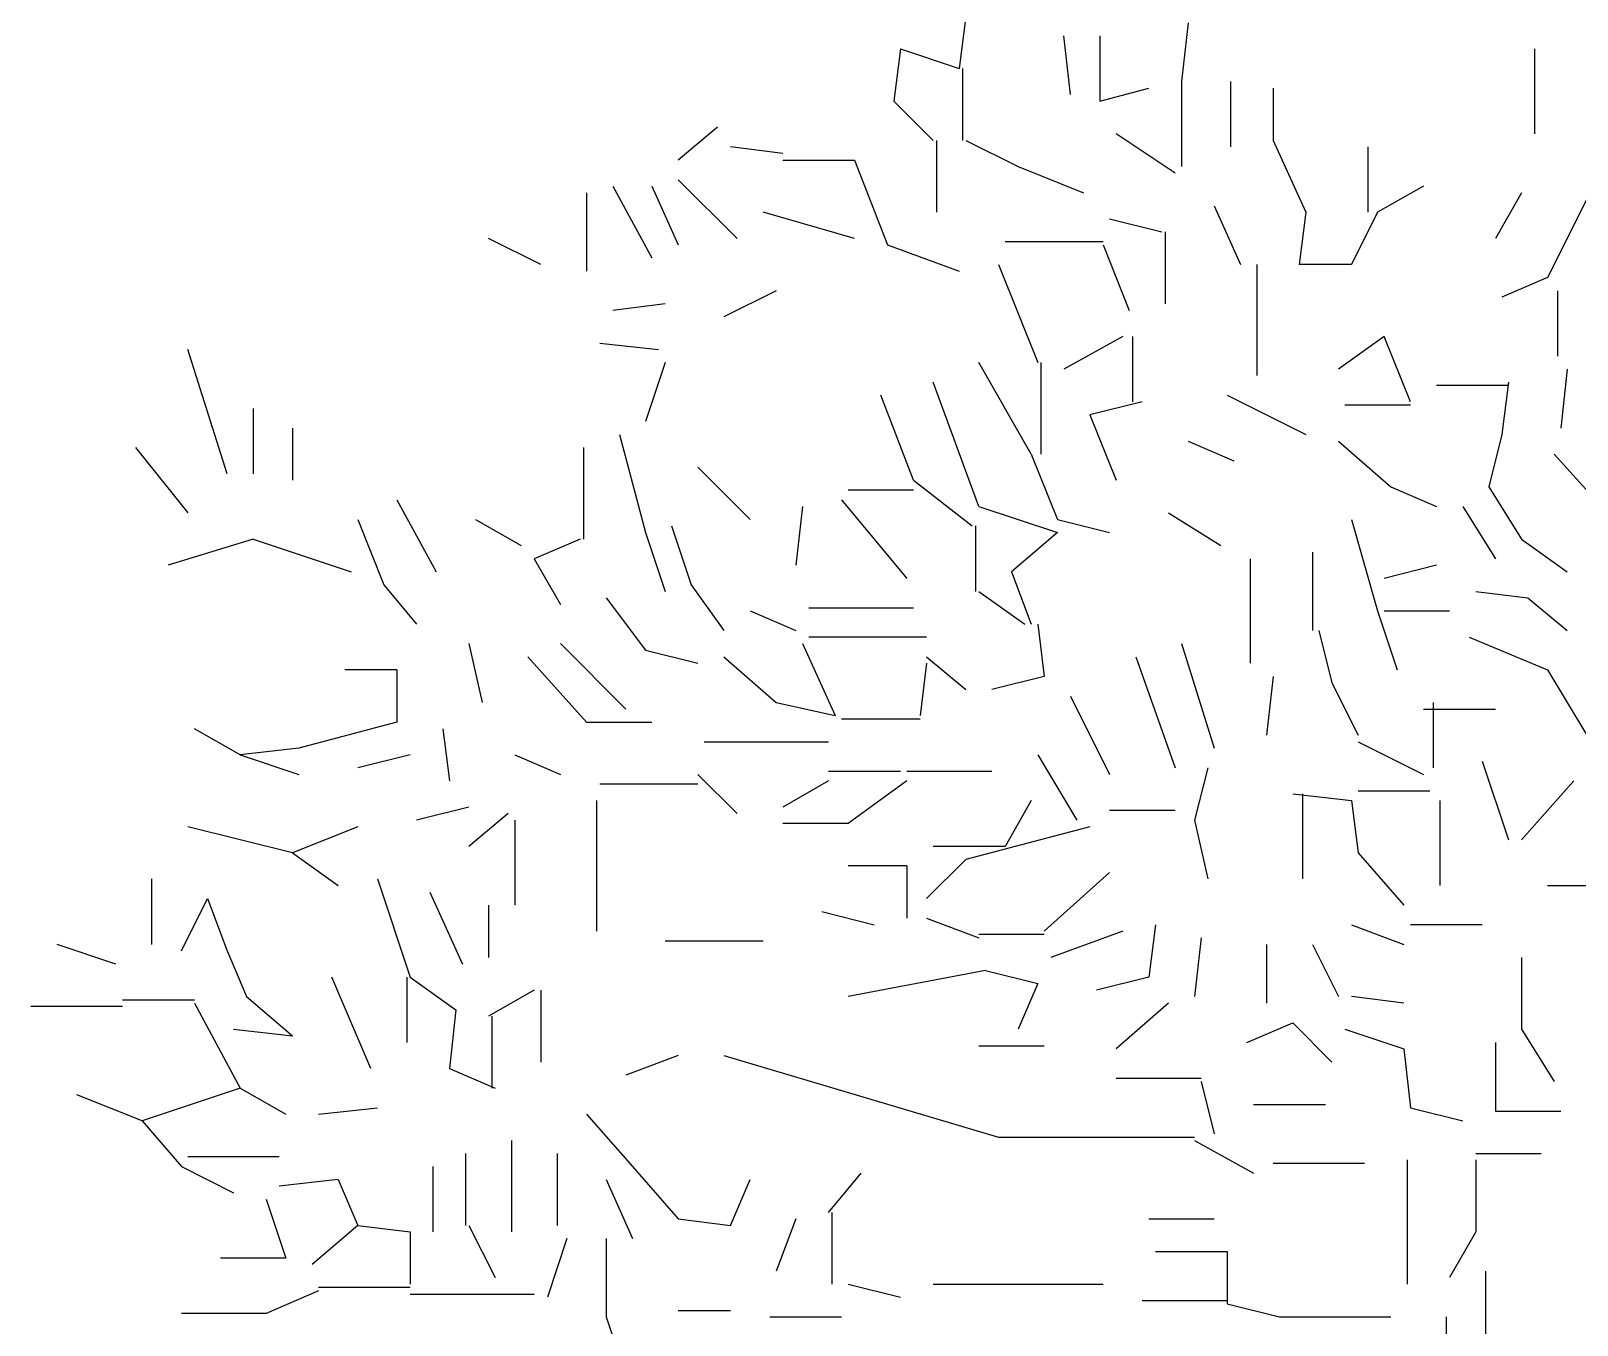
# Model space of a CAD drawing. Header units: metres. Extents: x -2.5 to 2, y 0 to 11.
# Drawn here: x -1.034 to 0.164, y 8.621 to 9.624 of the extents above; entities that cross this region are included whole.
import ezdxf

# ---------------------------------------------------------------- set-up
doc = ezdxf.new("R2010")
doc.units = ezdxf.units.M
doc.header["$LTSCALE"] = 0.2

msp = doc.modelspace()

# ---------------------------------------------------------------- linework, layer by layer
at = {"linetype": 'Continuous'}
for p, q in [((-0.3098, 9.6354), (-0.3149, 9.5949)), ((-0.1376, 9.6303), (-0.1427, 9.5847)), ((-0.3605, 9.6101), (-0.3656, 9.5695)), ((-0.3605, 9.6101), (-0.3149, 9.5949)), ((-0.3605, 9.6101), (-0.3149, 9.5949)), ((-0.3605, 9.6101), (-0.3149, 9.5949)), ((-0.3605, 9.6101), (-0.3149, 9.5949)), ((-0.3605, 9.6101), (-0.3149, 9.5949)), ((-0.2288, 9.5746), (-0.2338, 9.6202)), ((-0.2288, 9.5746), (-0.2338, 9.6202)), ((-0.2288, 9.5746), (-0.2338, 9.6202)), ((-0.206, 9.6202), (-0.206, 9.5695)), ((-0.206, 9.6202), (-0.206, 9.5695)), ((-0.206, 9.6202), (-0.206, 9.5695)), ((0.1309, 9.6101), (0.1309, 9.5442)), ((0.1309, 9.6101), (0.1309, 9.5442)), ((0.1309, 9.6101), (0.1309, 9.5442)), ((-0.3124, 9.5949), (-0.3124, 9.5391)), ((-0.3124, 9.5949), (-0.3124, 9.5391)), ((-0.3124, 9.5949), (-0.3124, 9.5391)), ((-0.206, 9.5695), (-0.168, 9.5797)), ((-0.206, 9.5695), (-0.168, 9.5797)), ((-0.206, 9.5695), (-0.168, 9.5797)), ((-0.1427, 9.5847), (-0.1427, 9.5189)), ((-0.1047, 9.5847), (-0.1047, 9.5341)), ((-0.1047, 9.5847), (-0.1047, 9.5341)), ((-0.0717, 9.5797), (-0.0717, 9.5391)), ((-0.3656, 9.5695), (-0.3352, 9.5391)), ((-0.5023, 9.5493), (-0.5327, 9.5239)), ((-0.5023, 9.5493), (-0.5327, 9.5239)), ((-0.5023, 9.5493), (-0.5327, 9.5239)), ((-0.3326, 9.5391), (-0.3326, 9.4834)), ((-0.3326, 9.5391), (-0.3326, 9.4834)), ((-0.3098, 9.5391), (-0.2693, 9.5189)), ((-0.3098, 9.5391), (-0.2693, 9.5189)), ((-0.3098, 9.5391), (-0.2693, 9.5189)), ((-0.1477, 9.5138), (-0.1933, 9.5442)), ((-0.1477, 9.5138), (-0.1933, 9.5442)), ((-0.0717, 9.5391), (-0.0464, 9.4834)), ((-0.4517, 9.529), (-0.4922, 9.5341)), ((-0.4517, 9.529), (-0.4922, 9.5341)), ((-0.4517, 9.529), (-0.4922, 9.5341)), ((0.0017, 9.5341), (0.0017, 9.4834)), ((-0.4517, 9.5239), (-0.396, 9.5239)), ((-0.396, 9.5239), (-0.3706, 9.4581)), ((-0.2693, 9.5189), (-0.2187, 9.4986)), ((-0.2693, 9.5189), (-0.2187, 9.4986)), ((-0.2693, 9.5189), (-0.2187, 9.4986)), ((-0.5834, 9.5037), (-0.553, 9.448)), ((-0.5834, 9.5037), (-0.553, 9.448)), ((-0.553, 9.5037), (-0.5327, 9.4581)), ((-0.553, 9.5037), (-0.5327, 9.4581)), ((-0.553, 9.5037), (-0.5327, 9.4581)), ((-0.553, 9.5037), (-0.5327, 9.4581)), ((-0.553, 9.5037), (-0.5327, 9.4581)), ((-0.5327, 9.5087), (-0.4871, 9.4632)), ((-0.5327, 9.5087), (-0.4871, 9.4632)), ((0.0448, 9.5037), (0.0093, 9.4834)), ((-0.6037, 9.4986), (-0.6037, 9.4378)), ((0.1208, 9.4986), (0.1005, 9.4632)), ((0.1714, 9.4935), (0.141, 9.4328)), ((0.1714, 9.4935), (0.141, 9.4328)), ((0.1714, 9.4935), (0.141, 9.4328)), ((0.1714, 9.4935), (0.141, 9.4328)), ((0.1714, 9.4935), (0.141, 9.4328)), ((0.1714, 9.4935), (0.141, 9.4328)), ((0.1714, 9.4935), (0.141, 9.4328)), ((-0.396, 9.4632), (-0.4669, 9.4834)), ((-0.396, 9.4632), (-0.4669, 9.4834)), ((-0.396, 9.4632), (-0.4669, 9.4834)), ((-0.396, 9.4632), (-0.4669, 9.4834)), ((-0.396, 9.4632), (-0.4669, 9.4834)), ((-0.396, 9.4632), (-0.4669, 9.4834)), ((-0.1984, 9.4784), (-0.1579, 9.4682)), ((-0.1984, 9.4784), (-0.1579, 9.4682)), ((-0.1984, 9.4784), (-0.1579, 9.4682)), ((-0.1984, 9.4784), (-0.1579, 9.4682)), ((-0.1984, 9.4784), (-0.1579, 9.4682)), ((-0.1984, 9.4784), (-0.1579, 9.4682)), ((-0.1984, 9.4784), (-0.1579, 9.4682)), ((-0.1984, 9.4784), (-0.1579, 9.4682)), ((-0.1984, 9.4784), (-0.1579, 9.4682)), ((-0.1984, 9.4784), (-0.1579, 9.4682)), ((-0.1984, 9.4784), (-0.1579, 9.4682)), ((-0.1984, 9.4784), (-0.1579, 9.4682)), ((-0.1984, 9.4784), (-0.1579, 9.4682)), ((-0.1984, 9.4784), (-0.1579, 9.4682)), ((-0.1984, 9.4784), (-0.1579, 9.4682)), ((-0.1984, 9.4784), (-0.1579, 9.4682)), ((-0.1984, 9.4784), (-0.1579, 9.4682)), ((-0.1984, 9.4784), (-0.1579, 9.4682)), ((-0.1984, 9.4784), (-0.1579, 9.4682)), ((-0.1984, 9.4784), (-0.1579, 9.4682)), ((-0.1984, 9.4784), (-0.1579, 9.4682)), ((-0.1173, 9.4885), (-0.0971, 9.4429)), ((-0.1173, 9.4885), (-0.0971, 9.4429)), ((-0.1173, 9.4885), (-0.0971, 9.4429)), ((-0.0464, 9.4834), (-0.0515, 9.4429)), ((0.0093, 9.4834), (-0.0109, 9.4429)), ((-0.1553, 9.4682), (-0.1553, 9.4125)), ((-0.1553, 9.4682), (-0.1553, 9.4125)), ((-0.6391, 9.4429), (-0.6796, 9.4632)), ((-0.3706, 9.4581), (-0.3149, 9.4378)), ((-0.3706, 9.4581), (-0.3149, 9.4378)), ((-0.3706, 9.4581), (-0.3149, 9.4378)), ((-0.2034, 9.4606), (-0.2794, 9.4606)), ((-0.2034, 9.4606), (-0.2794, 9.4606)), ((-0.2034, 9.4581), (-0.1832, 9.4074)), ((-0.2034, 9.4581), (-0.1832, 9.4074)), ((-0.2034, 9.4581), (-0.1832, 9.4074)), ((-0.2034, 9.4581), (-0.1832, 9.4074)), ((-0.2034, 9.4581), (-0.1832, 9.4074)), ((-0.2845, 9.4429), (-0.2541, 9.3669)), ((-0.2845, 9.4429), (-0.2541, 9.3669)), ((-0.0844, 9.4429), (-0.0844, 9.3568)), ((-0.0844, 9.4429), (-0.0844, 9.3568)), ((-0.0844, 9.4429), (-0.0844, 9.3568)), ((-0.0109, 9.4429), (-0.0515, 9.4429)), ((0.141, 9.4328), (0.1056, 9.4176)), ((-0.4567, 9.4226), (-0.4973, 9.4024)), ((0.1486, 9.4226), (0.1486, 9.372)), ((0.1486, 9.4226), (0.1486, 9.372)), ((-0.5429, 9.4125), (-0.5834, 9.4074)), ((-0.5429, 9.4125), (-0.5834, 9.4074)), ((-0.5429, 9.4125), (-0.5834, 9.4074)), ((-0.5935, 9.3821), (-0.5479, 9.377)), ((-0.5935, 9.3821), (-0.5479, 9.377)), ((-0.5935, 9.3821), (-0.5479, 9.377)), ((-0.5935, 9.3821), (-0.5479, 9.377)), ((-0.5935, 9.3821), (-0.5479, 9.377)), ((-0.5935, 9.3821), (-0.5479, 9.377)), ((-0.5935, 9.3821), (-0.5479, 9.377)), ((-0.5935, 9.3821), (-0.5479, 9.377)), ((-0.1882, 9.3872), (-0.2338, 9.3618)), ((-0.1882, 9.3872), (-0.2338, 9.3618)), ((-0.1882, 9.3872), (-0.2338, 9.3618)), ((-0.1807, 9.3872), (-0.1807, 9.3365)), ((0.0144, 9.3872), (-0.0211, 9.3618)), ((0.0347, 9.3365), (0.0144, 9.3872)), ((-0.8823, 9.2808), (-0.9127, 9.377)), ((-0.5429, 9.3669), (-0.5581, 9.3213)), ((-0.2592, 9.296), (-0.2997, 9.3669)), ((-0.2592, 9.296), (-0.2997, 9.3669)), ((-0.2592, 9.296), (-0.2997, 9.3669)), ((-0.2592, 9.296), (-0.2997, 9.3669)), ((-0.2516, 9.3669), (-0.2516, 9.296)), ((-0.2516, 9.3669), (-0.2516, 9.296)), ((-0.2516, 9.3669), (-0.2516, 9.296)), ((0.1562, 9.3618), (0.1512, 9.3162)), ((-0.2997, 9.2555), (-0.3352, 9.3517)), ((-0.2997, 9.2555), (-0.3352, 9.3517)), ((0.1107, 9.3492), (0.0549, 9.3492)), ((0.1107, 9.3492), (0.0549, 9.3492)), ((0.1107, 9.3492), (0.0549, 9.3492)), ((0.1107, 9.3492), (0.0549, 9.3492)), ((0.1107, 9.3492), (0.0549, 9.3492)), ((0.1107, 9.3492), (0.0549, 9.3492)), ((0.1107, 9.3492), (0.0549, 9.3492)), ((0.1107, 9.3492), (0.0549, 9.3492)), ((0.1107, 9.3492), (0.0549, 9.3492)), ((0.1107, 9.3517), (0.1056, 9.3112)), ((0.1107, 9.3517), (0.1056, 9.3112)), ((-0.3504, 9.2757), (-0.3757, 9.3416)), ((-0.3504, 9.2757), (-0.3757, 9.3416)), ((-0.3504, 9.2757), (-0.3757, 9.3416)), ((-0.3504, 9.2757), (-0.3757, 9.3416)), ((-0.3504, 9.2757), (-0.3757, 9.3416)), ((-0.3504, 9.2757), (-0.3757, 9.3416)), ((-0.3504, 9.2757), (-0.3757, 9.3416)), ((-0.3504, 9.2757), (-0.3757, 9.3416)), ((-0.1731, 9.3365), (-0.2136, 9.3264)), ((-0.1731, 9.3365), (-0.2136, 9.3264)), ((-0.1072, 9.3416), (-0.0464, 9.3112)), ((-0.1072, 9.3416), (-0.0464, 9.3112)), ((-0.1072, 9.3416), (-0.0464, 9.3112)), ((0.0347, 9.334), (-0.016, 9.334)), ((-0.862, 9.3314), (-0.862, 9.2808)), ((-0.862, 9.3314), (-0.862, 9.2808)), ((-0.862, 9.3314), (-0.862, 9.2808)), ((-0.862, 9.3314), (-0.862, 9.2808)), ((-0.862, 9.3314), (-0.862, 9.2808)), ((-0.862, 9.3314), (-0.862, 9.2808)), ((-0.862, 9.3314), (-0.862, 9.2808)), ((-0.2136, 9.3264), (-0.1933, 9.2757)), ((-0.2136, 9.3264), (-0.1933, 9.2757)), ((-0.8316, 9.3162), (-0.8316, 9.2757)), ((-0.8316, 9.3162), (-0.8316, 9.2757)), ((-0.8316, 9.3162), (-0.8316, 9.2757)), ((-0.8316, 9.3162), (-0.8316, 9.2757)), ((-0.8316, 9.3162), (-0.8316, 9.2757)), ((-0.5783, 9.3112), (-0.5581, 9.2352)), ((-0.5783, 9.3112), (-0.5581, 9.2352)), ((-0.5783, 9.3112), (-0.5581, 9.2352)), ((0.1056, 9.3112), (0.0954, 9.2706)), ((0.1056, 9.3112), (0.0954, 9.2706)), ((-0.9532, 9.301), (-0.9127, 9.2504)), ((-0.6062, 9.301), (-0.6062, 9.2301)), ((-0.6062, 9.301), (-0.6062, 9.2301)), ((-0.1376, 9.3061), (-0.1021, 9.2909)), ((-0.1376, 9.3061), (-0.1021, 9.2909)), ((-0.0211, 9.3061), (0.0195, 9.2706)), ((-0.0211, 9.3061), (0.0195, 9.2706)), ((-0.0211, 9.3061), (0.0195, 9.2706)), ((-0.0211, 9.3061), (0.0195, 9.2706)), ((-0.0211, 9.3061), (0.0195, 9.2706)), ((-0.477, 9.2453), (-0.5175, 9.2858)), ((-0.2592, 9.296), (-0.2389, 9.2453)), ((0.1461, 9.296), (0.1917, 9.2453)), ((-0.3504, 9.2757), (-0.3048, 9.2403)), ((-0.3504, 9.2757), (-0.3048, 9.2403)), ((-0.3504, 9.2757), (-0.3048, 9.2403)), ((-0.3504, 9.2681), (-0.401, 9.2681)), ((-0.3504, 9.2681), (-0.401, 9.2681)), ((0.0195, 9.2706), (0.0549, 9.2555)), ((0.0195, 9.2706), (0.0549, 9.2555)), ((0.0195, 9.2706), (0.0549, 9.2555)), ((0.0954, 9.2706), (0.1208, 9.2301)), ((-0.7506, 9.2605), (-0.7202, 9.2048)), ((-0.7506, 9.2605), (-0.7202, 9.2048)), ((-0.7506, 9.2605), (-0.7202, 9.2048)), ((-0.4365, 9.2555), (-0.4416, 9.2099)), ((-0.4365, 9.2555), (-0.4416, 9.2099)), ((-0.4365, 9.2555), (-0.4416, 9.2099)), ((-0.4061, 9.2605), (-0.3554, 9.1997)), ((-0.4061, 9.2605), (-0.3554, 9.1997)), ((-0.2997, 9.2555), (-0.2389, 9.2352)), ((-0.2997, 9.2555), (-0.2389, 9.2352)), ((-0.1528, 9.2504), (-0.1123, 9.2251)), ((-0.1528, 9.2504), (-0.1123, 9.2251)), ((-0.1528, 9.2504), (-0.1123, 9.2251)), ((0.0752, 9.2555), (0.1005, 9.2149)), ((0.0752, 9.2555), (0.1005, 9.2149)), ((0.0752, 9.2555), (0.1005, 9.2149)), ((0.0752, 9.2555), (0.1005, 9.2149)), ((-0.781, 9.2453), (-0.7607, 9.1947)), ((-0.781, 9.2453), (-0.7607, 9.1947)), ((-0.781, 9.2453), (-0.7607, 9.1947)), ((-0.6898, 9.2453), (-0.6543, 9.2251)), ((-0.6898, 9.2453), (-0.6543, 9.2251)), ((-0.6898, 9.2453), (-0.6543, 9.2251)), ((-0.6898, 9.2453), (-0.6543, 9.2251)), ((-0.6898, 9.2453), (-0.6543, 9.2251)), ((-0.6898, 9.2453), (-0.6543, 9.2251)), ((-0.5378, 9.2403), (-0.5226, 9.1947)), ((-0.5378, 9.2403), (-0.5226, 9.1947)), ((-0.5378, 9.2403), (-0.5226, 9.1947)), ((-0.5378, 9.2403), (-0.5226, 9.1947)), ((-0.3022, 9.2403), (-0.3022, 9.1896)), ((-0.3022, 9.2403), (-0.3022, 9.1896)), ((-0.3022, 9.2403), (-0.3022, 9.1896)), ((-0.2389, 9.2453), (-0.1984, 9.2352)), ((-0.2389, 9.2453), (-0.1984, 9.2352)), ((-0.2389, 9.2453), (-0.1984, 9.2352)), ((-0.2389, 9.2453), (-0.1984, 9.2352)), ((-0.0109, 9.2453), (0.0093, 9.1744)), ((-0.0109, 9.2453), (0.0093, 9.1744)), ((-0.862, 9.2301), (-0.9279, 9.2099)), ((-0.862, 9.2301), (-0.9279, 9.2099)), ((-0.862, 9.2301), (-0.786, 9.2048)), ((-0.862, 9.2301), (-0.786, 9.2048)), ((-0.6087, 9.2301), (-0.6442, 9.2149)), ((-0.6087, 9.2301), (-0.6442, 9.2149)), ((-0.5581, 9.2352), (-0.5429, 9.1896)), ((-0.2389, 9.2352), (-0.2744, 9.2048)), ((-0.2389, 9.2352), (-0.2744, 9.2048)), ((-0.2389, 9.2352), (-0.2744, 9.2048)), ((-0.2389, 9.2352), (-0.2744, 9.2048)), ((-0.2389, 9.2352), (-0.2744, 9.2048)), ((-0.2389, 9.2352), (-0.2744, 9.2048)), ((0.1208, 9.2301), (0.1562, 9.2048)), ((-0.6442, 9.2149), (-0.6239, 9.1795)), ((-0.6442, 9.2149), (-0.6239, 9.1795)), ((-0.6442, 9.2149), (-0.6239, 9.1795)), ((-0.6442, 9.2149), (-0.6239, 9.1795)), ((-0.6442, 9.2149), (-0.6239, 9.1795)), ((-0.6442, 9.2149), (-0.6239, 9.1795)), ((-0.6442, 9.2149), (-0.6239, 9.1795)), ((-0.6442, 9.2149), (-0.6239, 9.1795)), ((-0.6442, 9.2149), (-0.6239, 9.1795)), ((-0.6442, 9.2149), (-0.6239, 9.1795)), ((-0.6442, 9.2149), (-0.6239, 9.1795)), ((-0.6442, 9.2149), (-0.6239, 9.1795)), ((-0.0895, 9.2149), (-0.0895, 9.1339)), ((-0.0413, 9.22), (-0.0413, 9.1592)), ((-0.2744, 9.2048), (-0.2592, 9.1643)), ((-0.2744, 9.2048), (-0.2592, 9.1643)), ((-0.2744, 9.2048), (-0.2592, 9.1643)), ((-0.2744, 9.2048), (-0.2592, 9.1643)), ((-0.2744, 9.2048), (-0.2592, 9.1643)), ((-0.2744, 9.2048), (-0.2592, 9.1643)), ((0.0549, 9.2099), (0.0144, 9.1997)), ((0.0549, 9.2099), (0.0144, 9.1997)), ((-0.7607, 9.1947), (-0.7354, 9.1643)), ((-0.7607, 9.1947), (-0.7354, 9.1643)), ((-0.7607, 9.1947), (-0.7354, 9.1643)), ((-0.7607, 9.1947), (-0.7354, 9.1643)), ((-0.5226, 9.1947), (-0.4973, 9.1592)), ((-0.2997, 9.1896), (-0.2642, 9.1643)), ((-0.2997, 9.1896), (-0.2642, 9.1643)), ((0.0853, 9.1896), (0.1258, 9.1845)), ((0.0853, 9.1896), (0.1258, 9.1845)), ((0.0853, 9.1896), (0.1258, 9.1845)), ((-0.5885, 9.1845), (-0.5581, 9.144)), ((-0.5885, 9.1845), (-0.5581, 9.144)), ((0.1258, 9.1845), (0.1562, 9.1592)), ((0.1258, 9.1845), (0.1562, 9.1592)), ((0.1258, 9.1845), (0.1562, 9.1592)), ((-0.477, 9.1744), (-0.4416, 9.1592)), ((-0.4314, 9.1769), (-0.3504, 9.1769)), ((-0.4314, 9.1769), (-0.3504, 9.1769)), ((-0.4314, 9.1769), (-0.3504, 9.1769)), ((0.0093, 9.1744), (0.0245, 9.1288)), ((0.0144, 9.1744), (0.065, 9.1744)), ((-0.3402, 9.1541), (-0.4314, 9.1541)), ((-0.3402, 9.1541), (-0.4314, 9.1541)), ((-0.2541, 9.1643), (-0.249, 9.1237)), ((-0.2541, 9.1643), (-0.249, 9.1237)), ((-0.2541, 9.1643), (-0.249, 9.1237)), ((-0.2541, 9.1643), (-0.249, 9.1237)), ((-0.2541, 9.1643), (-0.249, 9.1237)), ((-0.2541, 9.1643), (-0.249, 9.1237)), ((-0.0363, 9.1592), (-0.0261, 9.1187)), ((-0.0363, 9.1592), (-0.0261, 9.1187)), ((0.0802, 9.1541), (0.141, 9.1288)), ((-0.6948, 9.1491), (-0.6847, 9.1035)), ((-0.6948, 9.1491), (-0.6847, 9.1035)), ((-0.6948, 9.1491), (-0.6847, 9.1035)), ((-0.6239, 9.1491), (-0.5733, 9.0984)), ((-0.6239, 9.1491), (-0.5733, 9.0984)), ((-0.6239, 9.1491), (-0.5733, 9.0984)), ((-0.6239, 9.1491), (-0.5733, 9.0984)), ((-0.5581, 9.144), (-0.5175, 9.1339)), ((-0.5581, 9.144), (-0.5175, 9.1339)), ((-0.4365, 9.1491), (-0.4111, 9.0933)), ((-0.4365, 9.1491), (-0.4111, 9.0933)), ((-0.1427, 9.1491), (-0.1173, 9.068)), ((-0.1427, 9.1491), (-0.1173, 9.068)), ((-0.1427, 9.1491), (-0.1173, 9.068)), ((-0.1427, 9.1491), (-0.1173, 9.068)), ((-0.1427, 9.1491), (-0.1173, 9.068)), ((-0.1427, 9.1491), (-0.1173, 9.068)), ((-0.1427, 9.1491), (-0.1173, 9.068)), ((-0.1427, 9.1491), (-0.1173, 9.068)), ((-0.1427, 9.1491), (-0.1173, 9.068)), ((-0.6493, 9.1389), (-0.6037, 9.0883)), ((-0.6493, 9.1389), (-0.6037, 9.0883)), ((-0.4973, 9.1389), (-0.4567, 9.1035)), ((-0.3402, 9.1339), (-0.3453, 9.0933)), ((-0.3402, 9.1339), (-0.3453, 9.0933)), ((-0.3402, 9.1339), (-0.3453, 9.0933)), ((-0.3402, 9.1389), (-0.3098, 9.1136)), ((-0.3402, 9.1389), (-0.3098, 9.1136)), ((-0.1781, 9.1389), (-0.1477, 9.0528)), ((-0.1781, 9.1389), (-0.1477, 9.0528)), ((-0.1781, 9.1389), (-0.1477, 9.0528)), ((-0.1781, 9.1389), (-0.1477, 9.0528)), ((-0.7506, 9.1288), (-0.7911, 9.1288)), ((-0.7506, 9.1288), (-0.7911, 9.1288)), ((-0.7506, 9.1288), (-0.7911, 9.1288)), ((-0.7506, 9.1288), (-0.7911, 9.1288)), ((-0.7506, 9.1288), (-0.7911, 9.1288)), ((-0.7506, 9.1288), (-0.7506, 9.0883)), ((-0.7506, 9.1288), (-0.7506, 9.0883)), ((-0.7506, 9.1288), (-0.7506, 9.0883)), ((-0.7506, 9.1288), (-0.7506, 9.0883)), ((-0.7506, 9.1288), (-0.7506, 9.0883)), ((-0.7506, 9.1288), (-0.7506, 9.0883)), ((-0.7506, 9.1288), (-0.7506, 9.0883)), ((-0.7506, 9.1288), (-0.7506, 9.0883)), ((-0.7506, 9.1288), (-0.7506, 9.0883)), ((-0.7506, 9.1288), (-0.7506, 9.0883)), ((-0.249, 9.1237), (-0.2896, 9.1136)), ((-0.249, 9.1237), (-0.2896, 9.1136)), ((-0.249, 9.1237), (-0.2896, 9.1136)), ((-0.249, 9.1237), (-0.2896, 9.1136)), ((-0.249, 9.1237), (-0.2896, 9.1136)), ((-0.249, 9.1237), (-0.2896, 9.1136)), ((-0.0717, 9.1237), (-0.0768, 9.0781)), ((-0.0717, 9.1237), (-0.0768, 9.0781)), ((-0.0717, 9.1237), (-0.0768, 9.0781)), ((-0.0717, 9.1237), (-0.0768, 9.0781)), ((-0.0717, 9.1237), (-0.0768, 9.0781)), ((-0.0261, 9.1187), (-0.0059, 9.0781)), ((0.141, 9.1288), (0.1714, 9.0781)), ((0.141, 9.1288), (0.1714, 9.0781)), ((-0.2288, 9.1085), (-0.1984, 9.0477)), ((-0.4567, 9.1035), (-0.4111, 9.0933)), ((0.0448, 9.0984), (0.1005, 9.0984)), ((0.0448, 9.0984), (0.1005, 9.0984)), ((0.0448, 9.0984), (0.1005, 9.0984)), ((0.0524, 9.1035), (0.0524, 9.0528)), ((0.0524, 9.1035), (0.0524, 9.0528)), ((0.0524, 9.1035), (0.0524, 9.0528)), ((0.0524, 9.1035), (0.0524, 9.0528)), ((0.0524, 9.1035), (0.0524, 9.0528)), ((-0.8722, 9.0629), (-0.9076, 9.0832)), ((-0.7506, 9.0883), (-0.8266, 9.068)), ((-0.7506, 9.0883), (-0.8266, 9.068)), ((-0.7506, 9.0883), (-0.8266, 9.068)), ((-0.7506, 9.0883), (-0.8266, 9.068)), ((-0.7506, 9.0883), (-0.8266, 9.068)), ((-0.7506, 9.0883), (-0.8266, 9.068)), ((-0.7506, 9.0883), (-0.8266, 9.068)), ((-0.7506, 9.0883), (-0.8266, 9.068)), ((-0.7151, 9.0832), (-0.71, 9.0427)), ((-0.7151, 9.0832), (-0.71, 9.0427)), ((-0.6037, 9.0883), (-0.553, 9.0883)), ((-0.6037, 9.0883), (-0.553, 9.0883)), ((-0.4061, 9.0908), (-0.3453, 9.0908)), ((-0.5125, 9.0731), (-0.4162, 9.0731)), ((-0.5125, 9.0731), (-0.4162, 9.0731)), ((-0.5125, 9.0731), (-0.4162, 9.0731)), ((-0.5125, 9.0731), (-0.4162, 9.0731)), ((-0.5125, 9.0731), (-0.4162, 9.0731)), ((-0.5125, 9.0731), (-0.4162, 9.0731)), ((-0.0059, 9.0731), (0.0448, 9.0477)), ((-0.0059, 9.0731), (0.0448, 9.0477)), ((-0.0059, 9.0731), (0.0448, 9.0477)), ((-0.0059, 9.0731), (0.0448, 9.0477)), ((-0.0059, 9.0731), (0.0448, 9.0477)), ((-0.0059, 9.0731), (0.0448, 9.0477)), ((-0.0059, 9.0731), (0.0448, 9.0477)), ((-0.8266, 9.068), (-0.8722, 9.0629)), ((-0.8722, 9.0629), (-0.8266, 9.0477)), ((-0.8722, 9.0629), (-0.8266, 9.0477)), ((-0.8722, 9.0629), (-0.8266, 9.0477)), ((-0.7404, 9.0629), (-0.781, 9.0528)), ((-0.7404, 9.0629), (-0.781, 9.0528)), ((-0.7404, 9.0629), (-0.781, 9.0528)), ((-0.7404, 9.0629), (-0.781, 9.0528)), ((-0.7404, 9.0629), (-0.781, 9.0528)), ((-0.7404, 9.0629), (-0.781, 9.0528)), ((-0.7404, 9.0629), (-0.781, 9.0528)), ((-0.7404, 9.0629), (-0.781, 9.0528)), ((-0.7404, 9.0629), (-0.781, 9.0528)), ((-0.6594, 9.0629), (-0.6239, 9.0477)), ((-0.2541, 9.0629), (-0.2237, 9.0123)), ((-0.2541, 9.0629), (-0.2237, 9.0123)), ((-0.2541, 9.0629), (-0.2237, 9.0123)), ((-0.2541, 9.0629), (-0.2237, 9.0123)), ((-0.2541, 9.0629), (-0.2237, 9.0123)), ((-0.2541, 9.0629), (-0.2237, 9.0123)), ((-0.2541, 9.0629), (-0.2237, 9.0123)), ((-0.2541, 9.0629), (-0.2237, 9.0123)), ((-0.2541, 9.0629), (-0.2237, 9.0123)), ((-0.2541, 9.0629), (-0.2237, 9.0123)), ((0.0904, 9.0579), (0.1107, 8.9971)), ((0.0904, 9.0579), (0.1107, 8.9971)), ((0.0904, 9.0579), (0.1107, 8.9971)), ((-0.5175, 9.0477), (-0.4871, 9.0174)), ((-0.5175, 9.0477), (-0.4871, 9.0174)), ((-0.5175, 9.0477), (-0.4871, 9.0174)), ((-0.5175, 9.0477), (-0.4871, 9.0174)), ((-0.5175, 9.0477), (-0.4871, 9.0174)), ((-0.4162, 9.0503), (-0.3605, 9.0503)), ((-0.4162, 9.0503), (-0.3605, 9.0503)), ((-0.4162, 9.0503), (-0.3605, 9.0503)), ((-0.4162, 9.0503), (-0.3605, 9.0503)), ((-0.4162, 9.0503), (-0.3605, 9.0503)), ((-0.3554, 9.0503), (-0.2896, 9.0503)), ((-0.3554, 9.0503), (-0.2896, 9.0503)), ((-0.3554, 9.0503), (-0.2896, 9.0503)), ((-0.3554, 9.0503), (-0.2896, 9.0503)), ((-0.3554, 9.0503), (-0.2896, 9.0503)), ((-0.3554, 9.0503), (-0.2896, 9.0503)), ((-0.3554, 9.0503), (-0.2896, 9.0503)), ((-0.3554, 9.0503), (-0.2896, 9.0503)), ((-0.3554, 9.0503), (-0.2896, 9.0503)), ((-0.1224, 9.0528), (-0.1325, 9.0123)), ((-0.1224, 9.0528), (-0.1325, 9.0123)), ((-0.1224, 9.0528), (-0.1325, 9.0123)), ((-0.1224, 9.0528), (-0.1325, 9.0123)), ((-0.1224, 9.0528), (-0.1325, 9.0123)), ((-0.5175, 9.0401), (-0.5935, 9.0401)), ((-0.5175, 9.0401), (-0.5935, 9.0401)), ((-0.5175, 9.0401), (-0.5935, 9.0401)), ((-0.5175, 9.0401), (-0.5935, 9.0401)), ((-0.5175, 9.0401), (-0.5935, 9.0401)), ((-0.5175, 9.0401), (-0.5935, 9.0401)), ((-0.5175, 9.0401), (-0.5935, 9.0401)), ((-0.5175, 9.0401), (-0.5935, 9.0401)), ((-0.5175, 9.0401), (-0.5935, 9.0401)), ((-0.5175, 9.0401), (-0.5935, 9.0401)), ((-0.5175, 9.0401), (-0.5935, 9.0401)), ((-0.5175, 9.0401), (-0.5935, 9.0401)), ((-0.5175, 9.0401), (-0.5935, 9.0401)), ((-0.4162, 9.0427), (-0.4517, 9.0224)), ((-0.4162, 9.0427), (-0.4517, 9.0224)), ((-0.4162, 9.0427), (-0.4517, 9.0224)), ((-0.4162, 9.0427), (-0.4517, 9.0224)), ((-0.4162, 9.0427), (-0.4517, 9.0224)), ((-0.4162, 9.0427), (-0.4517, 9.0224)), ((-0.3554, 9.0427), (-0.401, 9.0098)), ((-0.3554, 9.0427), (-0.401, 9.0098)), ((-0.3554, 9.0427), (-0.401, 9.0098)), ((-0.3554, 9.0427), (-0.401, 9.0098)), ((-0.3554, 9.0427), (-0.401, 9.0098)), ((-0.0059, 9.0351), (0.0498, 9.0351)), ((0.1613, 9.0427), (0.1208, 8.9971)), ((0.1613, 9.0427), (0.1208, 8.9971)), ((-0.6948, 9.0224), (-0.7354, 9.0123)), ((-0.6948, 9.0224), (-0.7354, 9.0123)), ((-0.6948, 9.0224), (-0.7354, 9.0123)), ((-0.6948, 9.0224), (-0.7354, 9.0123)), ((-0.6948, 9.0224), (-0.7354, 9.0123)), ((-0.596, 9.0275), (-0.596, 8.9262)), ((-0.596, 9.0275), (-0.596, 8.9262)), ((-0.596, 9.0275), (-0.596, 8.9262)), ((-0.2592, 9.0275), (-0.2794, 8.992)), ((-0.2592, 9.0275), (-0.2794, 8.992)), ((-0.2592, 9.0275), (-0.2794, 8.992)), ((-0.2592, 9.0275), (-0.2794, 8.992)), ((-0.2592, 9.0275), (-0.2794, 8.992)), ((-0.2592, 9.0275), (-0.2794, 8.992)), ((-0.2592, 9.0275), (-0.2794, 8.992)), ((-0.2592, 9.0275), (-0.2794, 8.992)), ((-0.2592, 9.0275), (-0.2794, 8.992)), ((-0.0565, 9.0326), (-0.0109, 9.0275)), ((-0.0565, 9.0326), (-0.0109, 9.0275)), ((-0.0565, 9.0326), (-0.0109, 9.0275)), ((-0.0565, 9.0326), (-0.0109, 9.0275)), ((-0.0565, 9.0326), (-0.0109, 9.0275)), ((-0.0565, 9.0326), (-0.0109, 9.0275)), ((-0.0565, 9.0326), (-0.0109, 9.0275)), ((-0.0489, 9.0326), (-0.0489, 8.9667)), ((-0.0489, 9.0326), (-0.0489, 8.9667)), ((-0.0489, 9.0326), (-0.0489, 8.9667)), ((-0.0489, 9.0326), (-0.0489, 8.9667)), ((-0.0489, 9.0326), (-0.0489, 8.9667)), ((-0.0489, 9.0326), (-0.0489, 8.9667)), ((-0.0489, 9.0326), (-0.0489, 8.9667)), ((-0.0489, 9.0326), (-0.0489, 8.9667)), ((-0.0489, 9.0326), (-0.0489, 8.9667)), ((-0.0489, 9.0326), (-0.0489, 8.9667)), ((-0.0489, 9.0326), (-0.0489, 8.9667)), ((-0.0109, 9.0275), (-0.0059, 8.987)), ((0.0575, 9.0275), (0.0575, 8.9616)), ((0.0575, 9.0275), (0.0575, 8.9616)), ((0.0575, 9.0275), (0.0575, 8.9616)), ((0.0575, 9.0275), (0.0575, 8.9616)), ((0.0575, 9.0275), (0.0575, 8.9616)), ((0.0575, 9.0275), (0.0575, 8.9616)), ((0.0575, 9.0275), (0.0575, 8.9616)), ((0.0575, 9.0275), (0.0575, 8.9616)), ((0.0575, 9.0275), (0.0575, 8.9616)), ((0.0575, 9.0275), (0.0575, 8.9616)), ((-0.6645, 9.0174), (-0.6948, 8.992)), ((-0.6594, 9.0123), (-0.6594, 8.9464)), ((-0.6594, 9.0123), (-0.6594, 8.9464)), ((-0.6594, 9.0123), (-0.6594, 8.9464)), ((-0.401, 9.0098), (-0.4517, 9.0098)), ((-0.401, 9.0098), (-0.4517, 9.0098)), ((-0.401, 9.0098), (-0.4517, 9.0098)), ((-0.401, 9.0098), (-0.4517, 9.0098)), ((-0.401, 9.0098), (-0.4517, 9.0098)), ((-0.1477, 9.0199), (-0.1984, 9.0199)), ((-0.1477, 9.0199), (-0.1984, 9.0199)), ((-0.1477, 9.0199), (-0.1984, 9.0199)), ((-0.1477, 9.0199), (-0.1984, 9.0199)), ((-0.1325, 9.0123), (-0.1224, 8.9667)), ((-0.8316, 8.987), (-0.9127, 9.0072)), ((-0.781, 9.0072), (-0.8316, 8.987)), ((-0.2136, 9.0072), (-0.3098, 8.9819)), ((-0.2136, 9.0072), (-0.3098, 8.9819)), ((-0.2136, 9.0072), (-0.3098, 8.9819)), ((-0.2136, 9.0072), (-0.3098, 8.9819)), ((-0.2136, 9.0072), (-0.3098, 8.9819)), ((-0.2136, 9.0072), (-0.3098, 8.9819)), ((-0.8316, 8.987), (-0.7962, 8.9616)), ((-0.8316, 8.987), (-0.7962, 8.9616)), ((-0.2794, 8.992), (-0.3352, 8.992)), ((-0.2794, 8.992), (-0.3352, 8.992)), ((-0.2794, 8.992), (-0.3352, 8.992)), ((-0.2794, 8.992), (-0.3352, 8.992)), ((-0.2794, 8.992), (-0.3352, 8.992)), ((-0.2794, 8.992), (-0.3352, 8.992)), ((-0.2794, 8.992), (-0.3352, 8.992)), ((-0.2794, 8.992), (-0.3352, 8.992)), ((-0.2794, 8.992), (-0.3352, 8.992)), ((-0.0059, 8.987), (0.0296, 8.9464)), ((-0.0059, 8.987), (0.0296, 8.9464)), ((-0.0059, 8.987), (0.0296, 8.9464)), ((-0.3554, 8.9768), (-0.401, 8.9768)), ((-0.3554, 8.9768), (-0.3554, 8.9363)), ((-0.3098, 8.9819), (-0.3402, 8.9515)), ((-0.3098, 8.9819), (-0.3402, 8.9515)), ((-0.3098, 8.9819), (-0.3402, 8.9515)), ((-0.3098, 8.9819), (-0.3402, 8.9515)), ((-0.3098, 8.9819), (-0.3402, 8.9515)), ((-0.3098, 8.9819), (-0.3402, 8.9515)), ((-0.9405, 8.916), (-0.9405, 8.9667)), ((-0.9405, 8.916), (-0.9405, 8.9667)), ((-0.9405, 8.916), (-0.9405, 8.9667)), ((-0.9405, 8.916), (-0.9405, 8.9667)), ((-0.9405, 8.916), (-0.9405, 8.9667)), ((-0.9405, 8.916), (-0.9405, 8.9667)), ((-0.9405, 8.916), (-0.9405, 8.9667)), ((-0.9405, 8.916), (-0.9405, 8.9667)), ((-0.9405, 8.916), (-0.9405, 8.9667)), ((-0.9405, 8.916), (-0.9405, 8.9667)), ((-0.9405, 8.916), (-0.9405, 8.9667)), ((-0.9405, 8.916), (-0.9405, 8.9667)), ((-0.9405, 8.916), (-0.9405, 8.9667)), ((-0.9405, 8.916), (-0.9405, 8.9667)), ((-0.9405, 8.916), (-0.9405, 8.9667)), ((-0.7658, 8.9667), (-0.7404, 8.8907)), ((-0.7658, 8.9667), (-0.7404, 8.8907)), ((-0.7658, 8.9667), (-0.7404, 8.8907)), ((-0.7658, 8.9667), (-0.7404, 8.8907)), ((-0.7658, 8.9667), (-0.7404, 8.8907)), ((-0.1984, 8.9718), (-0.249, 8.9262)), ((-0.1984, 8.9718), (-0.249, 8.9262)), ((-0.1984, 8.9718), (-0.249, 8.9262)), ((-0.9177, 8.911), (-0.8975, 8.9515)), ((-0.8975, 8.9515), (-0.8823, 8.911)), ((-0.7252, 8.9566), (-0.6999, 8.9008)), ((-0.7252, 8.9566), (-0.6999, 8.9008)), ((-0.7252, 8.9566), (-0.6999, 8.9008)), ((-0.7252, 8.9566), (-0.6999, 8.9008)), ((-0.7252, 8.9566), (-0.6999, 8.9008)), ((-0.7252, 8.9566), (-0.6999, 8.9008)), ((-0.7252, 8.9566), (-0.6999, 8.9008)), ((-0.7252, 8.9566), (-0.6999, 8.9008)), ((-0.7252, 8.9566), (-0.6999, 8.9008)), ((-0.7252, 8.9566), (-0.6999, 8.9008)), ((-0.7252, 8.9566), (-0.6999, 8.9008)), ((-0.7252, 8.9566), (-0.6999, 8.9008)), ((-0.7252, 8.9566), (-0.6999, 8.9008)), ((0.141, 8.9616), (0.1917, 8.9616)), ((0.141, 8.9616), (0.1917, 8.9616)), ((-0.6796, 8.9464), (-0.6796, 8.9059)), ((-0.6796, 8.9464), (-0.6796, 8.9059)), ((-0.6796, 8.9464), (-0.6796, 8.9059)), ((-0.6796, 8.9464), (-0.6796, 8.9059)), ((-0.6796, 8.9464), (-0.6796, 8.9059)), ((-0.6796, 8.9464), (-0.6796, 8.9059)), ((-0.6796, 8.9464), (-0.6796, 8.9059)), ((-0.6796, 8.9464), (-0.6796, 8.9059)), ((-0.4213, 8.9414), (-0.3808, 8.9312)), ((-0.3402, 8.9363), (-0.2997, 8.9211)), ((-0.3402, 8.9363), (-0.2997, 8.9211)), ((-0.1882, 8.9262), (-0.244, 8.9059)), ((-0.1882, 8.9262), (-0.244, 8.9059)), ((-0.1629, 8.9312), (-0.168, 8.8907)), ((-0.1629, 8.9312), (-0.168, 8.8907)), ((-0.1629, 8.9312), (-0.168, 8.8907)), ((-0.0109, 8.9312), (0.0296, 8.916)), ((-0.0109, 8.9312), (0.0296, 8.916)), ((-0.0109, 8.9312), (0.0296, 8.916)), ((-0.0109, 8.9312), (0.0296, 8.916)), ((0.0904, 8.9312), (0.0347, 8.9312)), ((0.0904, 8.9312), (0.0347, 8.9312)), ((0.0904, 8.9312), (0.0347, 8.9312)), ((-0.9684, 8.9008), (-1.014, 8.916)), ((-0.9684, 8.9008), (-1.014, 8.916)), ((-0.4669, 8.9186), (-0.5429, 8.9186)), ((-0.4669, 8.9186), (-0.5429, 8.9186)), ((-0.4669, 8.9186), (-0.5429, 8.9186)), ((-0.249, 8.9236), (-0.2997, 8.9236)), ((-0.249, 8.9236), (-0.2997, 8.9236)), ((-0.249, 8.9236), (-0.2997, 8.9236)), ((-0.249, 8.9236), (-0.2997, 8.9236)), ((-0.249, 8.9236), (-0.2997, 8.9236)), ((-0.1275, 8.9211), (-0.1325, 8.8755)), ((-0.1275, 8.9211), (-0.1325, 8.8755)), ((-0.1275, 8.9211), (-0.1325, 8.8755)), ((-0.1275, 8.9211), (-0.1325, 8.8755)), ((-0.1275, 8.9211), (-0.1325, 8.8755)), ((-0.1275, 8.9211), (-0.1325, 8.8755)), ((-0.0768, 8.916), (-0.0768, 8.8704)), ((-0.0768, 8.916), (-0.0768, 8.8704)), ((-0.0768, 8.916), (-0.0768, 8.8704)), ((-0.0413, 8.916), (-0.0211, 8.8755)), ((-0.8823, 8.911), (-0.8671, 8.8755)), ((0.1208, 8.9059), (0.1208, 8.8502)), ((0.1208, 8.9059), (0.1208, 8.8502)), ((0.1208, 8.9059), (0.1208, 8.8502)), ((0.1208, 8.9059), (0.1208, 8.8502)), ((0.1208, 8.9059), (0.1208, 8.8502)), ((0.1208, 8.9059), (0.1208, 8.8502)), ((-0.7708, 8.8198), (-0.8012, 8.8907)), ((-0.7708, 8.8198), (-0.8012, 8.8907)), ((-0.743, 8.8907), (-0.743, 8.84)), ((-0.743, 8.8907), (-0.743, 8.84)), ((-0.743, 8.8907), (-0.743, 8.84)), ((-0.743, 8.8907), (-0.743, 8.84)), ((-0.743, 8.8907), (-0.743, 8.84)), ((-0.743, 8.8907), (-0.743, 8.84)), ((-0.743, 8.8907), (-0.743, 8.84)), ((-0.743, 8.8907), (-0.743, 8.84)), ((-0.743, 8.8907), (-0.743, 8.84)), ((-0.743, 8.8907), (-0.743, 8.84)), ((-0.743, 8.8907), (-0.743, 8.84)), ((-0.743, 8.8907), (-0.743, 8.84)), ((-0.7404, 8.8907), (-0.705, 8.8654)), ((-0.7404, 8.8907), (-0.705, 8.8654)), ((-0.7404, 8.8907), (-0.705, 8.8654)), ((-0.2946, 8.8958), (-0.401, 8.8755)), ((-0.2946, 8.8958), (-0.2541, 8.8856)), ((-0.2946, 8.8958), (-0.2541, 8.8856)), ((-0.168, 8.8907), (-0.2085, 8.8806)), ((-0.168, 8.8907), (-0.2085, 8.8806)), ((-0.168, 8.8907), (-0.2085, 8.8806)), ((-0.6442, 8.8806), (-0.6796, 8.8603)), ((-0.6442, 8.8806), (-0.6796, 8.8603)), ((-0.6391, 8.8806), (-0.6391, 8.8248)), ((-0.6391, 8.8806), (-0.6391, 8.8248)), ((-0.6391, 8.8806), (-0.6391, 8.8248)), ((-0.6391, 8.8806), (-0.6391, 8.8248)), ((-0.2541, 8.8856), (-0.2693, 8.8502)), ((-0.2541, 8.8856), (-0.2693, 8.8502)), ((-0.9633, 8.8679), (-1.0343, 8.8679)), ((-0.9633, 8.8679), (-1.0343, 8.8679)), ((-0.9633, 8.8679), (-1.0343, 8.8679)), ((-0.9633, 8.8679), (-1.0343, 8.8679)), ((-0.9633, 8.873), (-0.9076, 8.873)), ((-0.9633, 8.873), (-0.9076, 8.873)), ((-0.9633, 8.873), (-0.9076, 8.873)), ((-0.9633, 8.873), (-0.9076, 8.873)), ((-0.9633, 8.873), (-0.9076, 8.873)), ((-0.9633, 8.873), (-0.9076, 8.873)), ((-0.9076, 8.8704), (-0.8722, 8.8046)), ((-0.9076, 8.8704), (-0.8722, 8.8046)), ((-0.9076, 8.8704), (-0.8722, 8.8046)), ((-0.9076, 8.8704), (-0.8722, 8.8046)), ((-0.8671, 8.8755), (-0.8316, 8.8451)), ((-0.8671, 8.8755), (-0.8316, 8.8451)), ((-0.1528, 8.8704), (-0.1933, 8.835)), ((0.0296, 8.8704), (-0.0109, 8.8755)), ((0.0296, 8.8704), (-0.0109, 8.8755)), ((0.0296, 8.8704), (-0.0109, 8.8755)), ((-0.705, 8.8654), (-0.71, 8.8198)), ((-0.705, 8.8654), (-0.71, 8.8198)), ((-0.705, 8.8654), (-0.71, 8.8198)), ((-0.705, 8.8654), (-0.71, 8.8198)), ((-0.6771, 8.8603), (-0.6771, 8.8046)), ((-0.6771, 8.8603), (-0.6771, 8.8046)), ((-0.6771, 8.8603), (-0.6771, 8.8046)), ((-0.092, 8.84), (-0.0565, 8.8552)), ((-0.092, 8.84), (-0.0565, 8.8552)), ((-0.092, 8.84), (-0.0565, 8.8552)), ((-0.092, 8.84), (-0.0565, 8.8552)), ((-0.092, 8.84), (-0.0565, 8.8552)), ((-0.092, 8.84), (-0.0565, 8.8552)), ((-0.092, 8.84), (-0.0565, 8.8552)), ((-0.092, 8.84), (-0.0565, 8.8552)), ((-0.092, 8.84), (-0.0565, 8.8552)), ((-0.0565, 8.8552), (-0.0261, 8.8248)), ((-0.0565, 8.8552), (-0.0261, 8.8248)), ((-0.0565, 8.8552), (-0.0261, 8.8248)), ((-0.0565, 8.8552), (-0.0261, 8.8248)), ((-0.0565, 8.8552), (-0.0261, 8.8248)), ((-0.0565, 8.8552), (-0.0261, 8.8248)), ((-0.0565, 8.8552), (-0.0261, 8.8248)), ((-0.0565, 8.8552), (-0.0261, 8.8248)), ((-0.0565, 8.8552), (-0.0261, 8.8248)), ((-0.8772, 8.8502), (-0.8316, 8.8451)), ((-0.8772, 8.8502), (-0.8316, 8.8451)), ((-0.016, 8.8502), (0.0296, 8.835)), ((-0.016, 8.8502), (0.0296, 8.835)), ((-0.016, 8.8502), (0.0296, 8.835)), ((-0.016, 8.8502), (0.0296, 8.835)), ((-0.016, 8.8502), (0.0296, 8.835)), ((0.1208, 8.8502), (0.1461, 8.8097)), ((0.1208, 8.8502), (0.1461, 8.8097)), ((0.1208, 8.8502), (0.1461, 8.8097)), ((0.1208, 8.8502), (0.1461, 8.8097)), ((0.1208, 8.8502), (0.1461, 8.8097)), ((0.1208, 8.8502), (0.1461, 8.8097)), ((0.1208, 8.8502), (0.1461, 8.8097)), ((-0.2997, 8.8375), (-0.249, 8.8375)), ((0.0296, 8.835), (0.0347, 8.7894)), ((0.0296, 8.835), (0.0347, 8.7894)), ((0.0296, 8.835), (0.0347, 8.7894)), ((0.0296, 8.835), (0.0347, 8.7894)), ((0.0296, 8.835), (0.0347, 8.7894)), ((0.1005, 8.84), (0.1005, 8.7868)), ((0.1005, 8.84), (0.1005, 8.7868)), ((-0.71, 8.8198), (-0.6746, 8.8046)), ((-0.71, 8.8198), (-0.6746, 8.8046)), ((-0.71, 8.8198), (-0.6746, 8.8046)), ((-0.71, 8.8198), (-0.6746, 8.8046)), ((-0.5327, 8.8299), (-0.5733, 8.8147)), ((-0.4973, 8.8299), (-0.2845, 8.7666)), ((-0.4973, 8.8299), (-0.2845, 8.7666)), ((-0.4973, 8.8299), (-0.2845, 8.7666)), ((-0.4973, 8.8299), (-0.2845, 8.7666)), ((-0.4973, 8.8299), (-0.2845, 8.7666)), ((-0.4973, 8.8299), (-0.2845, 8.7666)), ((-0.1933, 8.8122), (-0.1275, 8.8122)), ((-0.1933, 8.8122), (-0.1275, 8.8122)), ((-0.1933, 8.8122), (-0.1275, 8.8122)), ((-0.1933, 8.8122), (-0.1275, 8.8122)), ((-0.1275, 8.8097), (-0.1173, 8.7691)), ((-0.9481, 8.7793), (-0.9988, 8.7995)), ((-0.9481, 8.7793), (-0.9988, 8.7995)), ((-0.8722, 8.8046), (-0.9481, 8.7793)), ((-0.8722, 8.8046), (-0.9481, 8.7793)), ((-0.8722, 8.8046), (-0.9481, 8.7793)), ((-0.8722, 8.8046), (-0.8367, 8.7843)), ((-0.8722, 8.8046), (-0.8367, 8.7843)), ((-0.8722, 8.8046), (-0.8367, 8.7843)), ((-0.8114, 8.7843), (-0.7658, 8.7894)), ((-0.8114, 8.7843), (-0.7658, 8.7894)), ((-0.8114, 8.7843), (-0.7658, 8.7894)), ((-0.8114, 8.7843), (-0.7658, 8.7894)), ((-0.8114, 8.7843), (-0.7658, 8.7894)), ((-0.8114, 8.7843), (-0.7658, 8.7894)), ((-0.8114, 8.7843), (-0.7658, 8.7894)), ((-0.8114, 8.7843), (-0.7658, 8.7894)), ((-0.8114, 8.7843), (-0.7658, 8.7894)), ((-0.8114, 8.7843), (-0.7658, 8.7894)), ((-0.8114, 8.7843), (-0.7658, 8.7894)), ((-0.6037, 8.7843), (-0.5682, 8.7438)), ((-0.0869, 8.7919), (-0.0312, 8.7919)), ((-0.0869, 8.7919), (-0.0312, 8.7919)), ((0.0347, 8.7894), (0.0752, 8.7793)), ((0.0347, 8.7894), (0.0752, 8.7793)), ((0.0347, 8.7894), (0.0752, 8.7793)), ((0.0347, 8.7894), (0.0752, 8.7793)), ((0.0347, 8.7894), (0.0752, 8.7793)), ((0.0347, 8.7894), (0.0752, 8.7793)), ((0.1005, 8.7868), (0.1512, 8.7868)), ((0.1005, 8.7868), (0.1512, 8.7868)), ((-0.9481, 8.7793), (-0.9177, 8.7438)), ((-0.9481, 8.7793), (-0.9177, 8.7438)), ((-0.9481, 8.7793), (-0.9177, 8.7438)), ((-0.9481, 8.7793), (-0.9177, 8.7438)), ((-0.9481, 8.7793), (-0.9177, 8.7438)), ((-0.9481, 8.7793), (-0.9177, 8.7438)), ((-0.6619, 8.7641), (-0.6619, 8.6931)), ((-0.6619, 8.7641), (-0.6619, 8.6931)), ((-0.2845, 8.7666), (-0.1325, 8.7666)), ((-0.2845, 8.7666), (-0.1325, 8.7666)), ((-0.2845, 8.7666), (-0.1325, 8.7666)), ((-0.2845, 8.7666), (-0.1325, 8.7666)), ((-0.2845, 8.7666), (-0.1325, 8.7666)), ((-0.2845, 8.7666), (-0.1325, 8.7666)), ((-0.1325, 8.7641), (-0.0869, 8.7387)), ((-0.1325, 8.7641), (-0.0869, 8.7387)), ((-0.1325, 8.7641), (-0.0869, 8.7387)), ((-0.1325, 8.7641), (-0.0869, 8.7387)), ((-0.1325, 8.7641), (-0.0869, 8.7387)), ((-0.1325, 8.7641), (-0.0869, 8.7387)), ((-0.8418, 8.7514), (-0.9127, 8.7514)), ((-0.8418, 8.7514), (-0.9127, 8.7514)), ((-0.8418, 8.7514), (-0.9127, 8.7514)), ((-0.6974, 8.7539), (-0.6974, 8.6982)), ((-0.6974, 8.7539), (-0.6974, 8.6982)), ((-0.6265, 8.7539), (-0.6265, 8.6982)), ((-0.6265, 8.7539), (-0.6265, 8.6982)), ((-0.0008, 8.7463), (-0.0717, 8.7463)), ((-0.0008, 8.7463), (-0.0717, 8.7463)), ((-0.0008, 8.7463), (-0.0717, 8.7463)), ((-0.0008, 8.7463), (-0.0717, 8.7463)), ((0.0321, 8.7489), (0.0321, 8.6526)), ((0.0853, 8.7539), (0.136, 8.7539)), ((0.0853, 8.7539), (0.136, 8.7539)), ((0.0853, 8.7539), (0.136, 8.7539)), ((0.0853, 8.7539), (0.136, 8.7539)), ((0.0853, 8.7489), (0.0853, 8.6931)), ((0.0853, 8.7489), (0.0853, 8.6931)), ((0.0853, 8.7489), (0.0853, 8.6931)), ((-0.9177, 8.7438), (-0.8772, 8.7235)), ((-0.9177, 8.7438), (-0.8772, 8.7235)), ((-0.9177, 8.7438), (-0.8772, 8.7235)), ((-0.7227, 8.7438), (-0.7227, 8.6931)), ((-0.7227, 8.7438), (-0.7227, 8.6931)), ((-0.5682, 8.7438), (-0.5327, 8.7033)), ((-0.4162, 8.7083), (-0.3909, 8.7387)), ((-0.4162, 8.7083), (-0.3909, 8.7387)), ((-0.4162, 8.7083), (-0.3909, 8.7387)), ((-0.4162, 8.7083), (-0.3909, 8.7387)), ((-0.7962, 8.7337), (-0.8418, 8.7286)), ((-0.7962, 8.7337), (-0.8418, 8.7286)), ((-0.7962, 8.7337), (-0.8418, 8.7286)), ((-0.7962, 8.7337), (-0.8418, 8.7286)), ((-0.7962, 8.7337), (-0.8418, 8.7286)), ((-0.7962, 8.7337), (-0.8418, 8.7286)), ((-0.7962, 8.7337), (-0.781, 8.6982)), ((-0.7962, 8.7337), (-0.781, 8.6982)), ((-0.7962, 8.7337), (-0.781, 8.6982)), ((-0.7962, 8.7337), (-0.781, 8.6982)), ((-0.7962, 8.7337), (-0.781, 8.6982)), ((-0.7962, 8.7337), (-0.781, 8.6982)), ((-0.5885, 8.7337), (-0.5682, 8.6881)), ((-0.5885, 8.7337), (-0.5682, 8.6881)), ((-0.5885, 8.7337), (-0.5682, 8.6881)), ((-0.4922, 8.6982), (-0.477, 8.7337)), ((-0.4922, 8.6982), (-0.477, 8.7337)), ((-0.4922, 8.6982), (-0.477, 8.7337)), ((-0.8519, 8.7185), (-0.8367, 8.6729)), ((-0.781, 8.6982), (-0.8164, 8.6678)), ((-0.781, 8.6982), (-0.8164, 8.6678)), ((-0.781, 8.6982), (-0.8164, 8.6678)), ((-0.781, 8.6982), (-0.7404, 8.6931)), ((-0.6948, 8.6982), (-0.6746, 8.6577)), ((-0.5327, 8.7033), (-0.4922, 8.6982)), ((-0.5327, 8.7033), (-0.4922, 8.6982)), ((-0.5327, 8.7033), (-0.4922, 8.6982)), ((-0.5327, 8.7033), (-0.4922, 8.6982)), ((-0.4416, 8.7033), (-0.4567, 8.6627)), ((-0.4416, 8.7033), (-0.4567, 8.6627)), ((-0.4137, 8.7083), (-0.4137, 8.6526)), ((-0.4137, 8.7083), (-0.4137, 8.6526)), ((-0.4137, 8.7083), (-0.4137, 8.6526)), ((-0.4137, 8.7083), (-0.4137, 8.6526)), ((-0.168, 8.7033), (-0.1173, 8.7033)), ((-0.7404, 8.6931), (-0.7404, 8.6526)), ((-0.6189, 8.6881), (-0.634, 8.6425)), ((-0.5885, 8.6881), (-0.5885, 8.6273)), ((0.0853, 8.6931), (0.065, 8.6577)), ((-0.1629, 8.6779), (-0.1072, 8.6779)), ((-0.1629, 8.6779), (-0.1072, 8.6779)), ((-0.1629, 8.6779), (-0.1072, 8.6779)), ((-0.1072, 8.6779), (-0.1072, 8.6374)), ((-0.1072, 8.6779), (-0.1072, 8.6374)), ((-0.1072, 8.6779), (-0.1072, 8.6374)), ((-0.8367, 8.6729), (-0.8874, 8.6729)), ((-0.8367, 8.6729), (-0.8874, 8.6729)), ((0.0929, 8.6627), (0.0929, 8.607)), ((-0.401, 8.6526), (-0.3605, 8.6425)), ((-0.3352, 8.6526), (-0.2034, 8.6526)), ((-0.3352, 8.6526), (-0.2034, 8.6526)), ((-0.8114, 8.6475), (-0.8519, 8.6298)), ((-0.7404, 8.6501), (-0.8114, 8.6501)), ((-0.7404, 8.6501), (-0.8114, 8.6501)), ((-0.7404, 8.645), (-0.6442, 8.645)), ((-0.7404, 8.645), (-0.6442, 8.645)), ((-0.1731, 8.6399), (-0.1072, 8.6399)), ((-0.1731, 8.6399), (-0.1072, 8.6399)), ((-0.1731, 8.6399), (-0.1072, 8.6399)), ((-0.1731, 8.6399), (-0.1072, 8.6399)), ((-0.8519, 8.6298), (-0.9177, 8.6298)), ((-0.5885, 8.6273), (-0.5733, 8.5817)), ((-0.5885, 8.6273), (-0.5733, 8.5817)), ((-0.5327, 8.6323), (-0.4922, 8.6323)), ((-0.5327, 8.6323), (-0.4922, 8.6323)), ((-0.5327, 8.6323), (-0.4922, 8.6323)), ((-0.5327, 8.6323), (-0.4922, 8.6323)), ((-0.5327, 8.6323), (-0.4922, 8.6323)), ((-0.4618, 8.6273), (-0.4061, 8.6273)), ((-0.4618, 8.6273), (-0.4061, 8.6273)), ((-0.4618, 8.6273), (-0.4061, 8.6273)), ((-0.1072, 8.6374), (-0.0667, 8.6273)), ((-0.1072, 8.6374), (-0.0667, 8.6273)), ((-0.0667, 8.6273), (0.0195, 8.6273)), ((-0.0667, 8.6273), (0.0195, 8.6273)), ((-0.0667, 8.6273), (0.0195, 8.6273)), ((-0.0667, 8.6273), (0.0195, 8.6273)), ((-0.0667, 8.6273), (0.0195, 8.6273)), ((-0.0667, 8.6273), (0.0195, 8.6273)), ((-0.0667, 8.6273), (0.0195, 8.6273)), ((-0.0667, 8.6273), (0.0195, 8.6273)), ((-0.0667, 8.6273), (0.0195, 8.6273)), ((-0.0667, 8.6273), (0.0195, 8.6273)), ((-0.0667, 8.6273), (0.0195, 8.6273)), ((-0.0667, 8.6273), (0.0195, 8.6273)), ((-0.0667, 8.6273), (0.0195, 8.6273)), ((-0.0667, 8.6273), (0.0195, 8.6273)), ((-0.0667, 8.6273), (0.0195, 8.6273)), ((-0.0667, 8.6273), (0.0195, 8.6273)), ((-0.0667, 8.6273), (0.0195, 8.6273)), ((-0.0667, 8.6273), (0.0195, 8.6273)), ((-0.0667, 8.6273), (0.0195, 8.6273)), ((0.0625, 8.6273), (0.0625, 8.5462))]:
    msp.add_line(p, q, dxfattribs=at)

doc.saveas('drawing.dxf')
